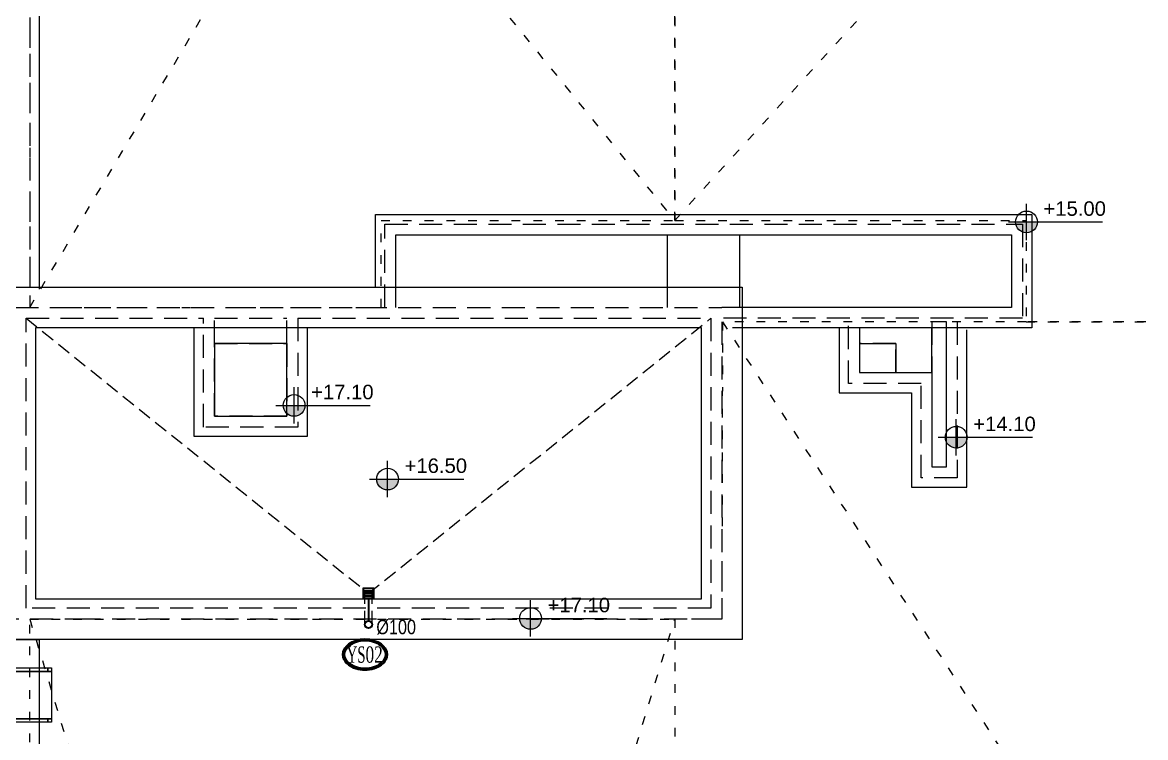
# Model space of a CAD drawing. Header units: centimetres. Extents: x 372964 to 529194, y 28783 to 59011.
# Drawn here: x 386260 to 387810, y 34869 to 35856 of the extents above; entities that cross this region are included whole.
import ezdxf
from ezdxf.enums import TextEntityAlignment as Align

# ---------------------------------------------------------------- set-up
doc = ezdxf.new("R2010")
doc.units = ezdxf.units.CM
doc.linetypes.add('ACAD_ISO03W100', pattern=[30, 12, -18])
doc.linetypes.add('HIDDEN', pattern=[9.525, 6.35, -3.175])
doc.layers.get('0').update_dxf_attribs({"lineweight": 9})
for name, color, linetype, lineweight in [('0-KRCN-MİMARİ-220526', 8, 'Continuous', 9), ('0-KRCN-SHT-KOLADI-YAZIYAĞMURSUYU', 4, 'Continuous', 35), ('0-MEK-SHT-aa YAĞMURSUYUBORUSU-100', 3, 'PISSU_LINE50', 35), ('0-MEK-SHT-KOLADI-YAZIYAĞMURSUYU', 4, 'Continuous', 35)]:
    doc.layers.add(name, color=color, linetype=linetype, lineweight=lineweight)
for name, color, linetype in [('AS_GOR', 8, 'Continuous'), ('AS_PEN_DENIZLIK', 8, 'Continuous'), ('AS_PRFL_DEMIR', 8, 'Continuous'), ('AS_SMB_KOT', 8, 'Continuous'), ('AS_TA_HIDDEN', 8, 'HIDDEN'), ('AS_TES_SUZGEC', 171, 'Continuous'), ('AS_YAZI_EGIM', 8, 'Continuous')]:
    doc.layers.add(name, color=color, linetype=linetype)
doc.styles.add('_yazı-50', font='arial.ttf')
doc.styles.add('ARIAL', font='arial.ttf', dxfattribs={"width": 0.8})
doc.styles.add('MUF', font='isocpeur.ttf')
doc.styles.add('YAZI', font='times.ttf')
doc.linetypes.add('PISSU_LINE50', pattern='A,50,-10,["C",MUF,S=10,R=0,X=1,Y=-5],0', length=60)

# ---------------------------------------------------------------- blocks, each defined once
blk = doc.blocks.new('A$C75464483-')
at = {"layer": '0-KRCN-SHT-KOLADI-YAZIYAĞMURSUYU', "linetype": 'Continuous'}
for points in [[(22.3, 5.7, -0.254464), (22.3, -5.7, -0.105847), (17.2, -11.7, -0.086514), (9.5, -15.7, -0.153914), (-10.7, -15.7, -0.086514), (-18.3, -11.7, -0.105847), (-23.5, -5.7, -0.254464), (-23.5, 5.7, -0.105847), (-18.3, 11.7, -0.086514), (-10.7, 15.7, -0.153914), (9.5, 15.7, -0.086514), (17.2, 11.7, -0.105847), (22.3, 5.7, -0.125236)], [(20.7, 4.9, -0.254464), (20.7, -4.9, -0.105847), (16.1, -10.3, -0.086514), (9, -14, -0.153914), (-10.1, -14, -0.086514), (-17.2, -10.3, -0.105847), (-21.9, -4.9, -0.254464), (-21.9, 4.9, -0.105847), (-17.2, 10.3, -0.086514), (-10.1, 14, -0.153914), (9, 14, -0.086514), (16.1, 10.3, -0.105847), (20.7, 4.9, -0.125236)]]:
    blk.add_lwpolyline(points, format="xyb", dxfattribs=at)
at = {"layer": '0-KRCN-SHT-KOLADI-YAZIYAĞMURSUYU', "linetype": 'Continuous', "style": 'YAZI', "width": 0.6}
blk.add_text('YS', height=18, rotation=360, dxfattribs=at).set_placement((0, 0), align=Align.MIDDLE_RIGHT)
blk.add_attdef('99', text='', height=18, rotation=360, dxfattribs=at).set_placement((0, 0), align=Align.MIDDLE_LEFT)
blk = doc.blocks.new('STR_R')
at = {"layer": 'AS_GOR'}
blk.add_lwpolyline([(8425, -1370), (8325, -1370)], dxfattribs=at)
at = {"layer": 'AS_TA_HIDDEN', "linetype": 'HIDDEN', "ltscale": 5}
blk.add_line((8070, 30), (8070, -1320), dxfattribs=at)
for points in [[(8560, -1320), (8560, -1205), (9440, -1205), (9440, -1335), (9025, -1335)], [(8575, -1320), (8575, -1320), (8575, -1220), (9425, -1220), (9425, -1320), (9025, -1320)], [(8950, -1320), (8950, -1220)], [(9050, -1320), (9050, -1220)], [(8150, -1750), (8050, -1750), (8050, -1320), (8150, -1320)], [(8150, -1320), (9025, -1320)], [(8440, -1335), (9010, -1335), (9010, -1735), (8065, -1735), (8065, -1335), (8310, -1335)], [(9025, -1340), (9025, -1750), (8150, -1750)], [(8440, -1335), (8440, -1485), (8310, -1485), (8310, -1335)], [(8325, -1370), (8325, -1335)], [(8325, -1335), (8425, -1335)], [(8425, -1370), (8425, -1335)], [(9350, -1340), (9350, -1555), (9300, -1555), (9300, -1425), (9200, -1425), (9200, -1340)], [(9265, -1410), (9315, -1410)]]:
    blk.add_lwpolyline(points, dxfattribs=at)
for points in [[(9315, -1540), (9335, -1540), (9335, -1340), (9315, -1340)], [(8325, -1370), (8425, -1370), (8425, -1470), (8325, -1470)], [(9215, -1370), (9215, -1410), (9265, -1410), (9265, -1370)]]:
    blk.add_lwpolyline(points, close=True, dxfattribs=at)
blk = doc.blocks.new('GEMICI MERDIVEN PLAN')
for points in [[(0, -67), (0, -57), (-0.5, -57), (-0.5, -66.5), (-40, -66.5), (-40, -67)], [(-107.6, -79.5), (-105.5, -77.4), (-105.1, -77.8), (-107.2, -79.9)], [(-80, -67.5), (-80, -68), (-77, -68), (-77, -67.5)], [(-45, -67.5), (-45, -72.5), (-50, -72.5), (-50, -67.5)], [(-45, -72.5), (-45, -137.5), (-50, -137.5), (-50, -72.5)], [(-45.3, -67.8), (-45.3, -72.2), (-49.7, -72.2), (-49.7, -67.8)], [(45, -67.5), (45, -72.5), (-45, -72.5), (-45, -67.5)], [(50, -72.5), (50, -137.5), (-45, -137.5), (-45, -72.5)], [(50, -67.5), (50, -72.5), (45, -72.5), (45, -67.5)], [(-117.5, -103.5), (-117.5, -106.5), (-117, -106.5), (-117, -103.5)], [(-107.6, -130.5), (-105.5, -132.6), (-105.1, -132.2), (-107.2, -130.1)], [(-45, -137.5), (-45, -142.5), (-50, -142.5), (-50, -137.5)], [(-45.3, -137.8), (-45.3, -142.2), (-49.7, -142.2), (-49.7, -137.8)], [(45, -137.5), (45, -142.5), (-45, -142.5), (-45, -137.5)], [(50, -137.5), (50, -142.5), (45, -142.5), (45, -137.5)], [(-80, -142.5), (-80, -142), (-77, -142), (-77, -142.5)], [(0, -143), (0, -153), (-0.5, -153), (-0.5, -143.5), (-40, -143.5), (-40, -143)]]:
    blk.add_lwpolyline(points, close=True)
blk.add_lwpolyline([(-30, -67), (-30, -67.5), (-80, -67.5, 1), (-80, -142.5), (-30, -142.5), (-30, -143), (-80, -143, -1), (-80, -67)], format="xyb", close=True)
blk = doc.blocks.new('OPK-03-1_RD')
at = {"layer": 'AS_GOR'}
for points in [[(13322, 17), (8083, 17), (8083, -1295)], [(8547, -1292), (8547, -1192), (9453, -1192), (9453, -1348), (9040, -1348)], [(8575, -1292), (8575, -1220), (9425, -1220), (9425, -1320), (9040, -1320)], [(8950, -1292), (8950, -1220)], [(9050, -1292), (9050, -1220)], [(8453, -1348), (8453, -1498), (8297, -1498), (8297, -1348)], [(9187, -1348), (9187, -1438), (9287, -1438), (9287, -1568), (9363, -1568), (9363, -1351)], [(9215, -1348), (9215, -1410), (9315, -1410)], [(9315, -1410), (9315, -1540), (9335, -1540), (9335, -1348)], [(9315, -1410), (9315, -1348)], [(9215, -1370), (9265, -1370), (9265, -1410)]]:
    blk.add_lwpolyline(points, dxfattribs=at)
for points in [[(9053, -1292), (9053, -1778), (8022, -1778), (8022, -1292)], [(8997, -1348), (8078, -1348), (8078, -1722), (8997, -1722)], [(8325, -1470), (8425, -1470), (8425, -1370), (8325, -1370)]]:
    blk.add_lwpolyline(points, close=True, dxfattribs=at)
at = {"layer": 'AS_PEN_DENIZLIK'}
blk.add_lwpolyline([(8022, -1778), (8083, -1778), (8083, -1932), (8022, -1932)], close=True, dxfattribs=at)
at = {"layer": 'AS_TA_HIDDEN', "linetype": 'HIDDEN', "ltscale": 5}
blk.add_lwpolyline([(9215, -1370), (9215, -1410), (9265, -1410), (9265, -1370)], close=True, dxfattribs=at)
blk.add_blockref('STR_R', (0, 0))
at = {"layer": 'AS_PRFL_DEMIR'}
blk.add_blockref('GEMICI MERDIVEN PLAN', (8050, -1750), dxfattribs=at)
blk = doc.blocks.new('kot01')
at = {"layer": 'AS_SMB_KOT'}
h = blk.add_hatch(color=8, dxfattribs=at)
edge = h.paths.add_edge_path()
edge.add_arc((0, 0), 0.3, 180, 360)
edge.add_line((0.3, 0), (-0.3, 0))
for p, q in [((0, -0.5), (0, 0.5)), ((-0.5, 0), (2.1, 0))]:
    blk.add_line(p, q, dxfattribs=at)
blk.add_circle((0, 0), 0.3, dxfattribs=at)
at = {"layer": 'AS_SMB_KOT', "style": '_yazı-50'}
for tag, p in [('INCE', (0.434, 0.1)), ('KABA', (0.434, -0.5))]:
    blk.add_attdef(tag, p, '', height=0.4, dxfattribs=at)
blk = doc.blocks.new('SIFONIK SISTEM CATI SUZGEC YERLESIMI')
at = {"layer": 'AS_YAZI_EGIM', "linetype": 'ACAD_ISO03W100'}
for points in [[(8545, 120), (8545, -20), (8950, -20.1), (8950, 670), (11735, 670), (11735, 1350), (10770, 1350), (10770, 1300), (8060, 1300), (8060, 120)], [(7170, 0), (7655, 0), (7655, 120), (8060, 120), (8060, 1300), (7170, 1300)], [(8950, -1030), (8950, -20.1), (8545, -20), (8126, -20), (8125, -430), (8060, -430), (8060, -1720), (9955, -1720), (9955, -1030)], [(7170, -430), (8060, -430), (8060, -3360), (7170, -3360)]]:
    blk.add_lwpolyline(points, close=True, dxfattribs=at)
for points in [[(7170, 0), (7586.5, 701.5), (8060, 1300)], [(7170, 1300), (7586.5, 701.5), (8060, 120)], [(8060, 120), (8850, 985)], [(8126, -20), (8850, -1130), (8060, -1720)], [(7170, -430), (8060, -3360)], [(7170, -3360), (8060, -430)]]:
    blk.add_lwpolyline(points, dxfattribs=at)
blk = doc.blocks.new('catı yagmur inis tip')
at = {"linetype": 'ByBlock'}
for radius in [5, 4.5]:
    blk.add_circle((0, 0), radius, dxfattribs=at)
blk = doc.blocks.new('catı suzgec tip')
for p, q in [((-6.5, 6.5), (6.5, 6.5)), ((-6.5, -6.5), (-6.5, 6.5)), ((-6.5, 4), (6.5, 4)), ((-6.5, 2), (6.5, 2)), ((-6.5, 0), (6.5, 0)), ((6.5, 6.5), (6.5, -6.5)), ((-6.5, -2), (6.5, -2)), ((-6.5, -4), (6.5, -4)), ((6.5, -6.5), (-6.5, -6.5))]:
    blk.add_line(p, q)
blk.add_lwpolyline([(-7.5, 7.5), (7.5, 7.5), (7.5, -7.5), (-7.5, -7.5)], close=True)
blk = doc.blocks.new('YAGMUR INIS CATI')
at = {"layer": 'AS_TES_SUZGEC', "linetype": 'HIDDEN', "ltscale": 3}
for points in [[(8065, -1335), (8537.5, -1714.5), (9010, -1335)], [(8532.5, -1757.5), (8532.5, -1714.5)], [(8542.5, -1757.5), (8542.5, -1714.5)]]:
    blk.add_lwpolyline(points, dxfattribs=at)
at = {"layer": 'AS_TES_SUZGEC'}
for name, p in [('catı suzgec tip', (8537.5, -1714.5)), ('catı yagmur inis tip', (8537.5, -1757.5))]:
    blk.add_blockref(name, p, dxfattribs=at)
blk = doc.blocks.new('G$CBC016F8E')
blk.add_blockref('OPK-03-1_RD', (-26364.3, -3851.5))
at = {"color": 4}
blk.add_blockref('SIFONIK SISTEM CATI SUZGEC YERLESIMI', (-25464.3, -5171.5), dxfattribs=at)
at = {"layer": 'AS_SMB_KOT'}
ref = blk.add_blockref('kot01', (-16918.8, -5053.6), dxfattribs=dict(at, xscale=50, yscale=50, zscale=50))
ref.add_attrib('INCE', '+15.00', dxfattribs={"layer": '0', "color": 1, "height": 20, "style": '_yazı-50'}).set_placement((-16895.4, -5051.1), align=Align.BOTTOM_LEFT)
ref = blk.add_blockref('kot01', (-17929.5, -5306.7), dxfattribs=dict(at, xscale=50, yscale=50, zscale=50))
ref.add_attrib('INCE', '+17.10', dxfattribs={"layer": '0', "color": 1, "height": 20, "style": '_yazı-50'}).set_placement((-17906, -5304.2), align=Align.BOTTOM_LEFT)
ref = blk.add_blockref('kot01', (-17015.7, -5350.7), dxfattribs=dict(at, xscale=50, yscale=50, zscale=50))
ref.add_attrib('INCE', '+14.10', dxfattribs={"layer": '0', "color": 1, "height": 20, "style": '_yazı-50'}).set_placement((-16992.2, -5348.2), align=Align.BOTTOM_LEFT)
ref = blk.add_blockref('kot01', (-17800.4, -5408.4), dxfattribs=dict(at, xscale=50, yscale=50, zscale=50))
ref.add_attrib('INCE', '+16.50', dxfattribs={"layer": '0', "color": 1, "height": 20, "style": '_yazı-50'}).set_placement((-17777, -5405.9), align=Align.BOTTOM_LEFT)
ref = blk.add_blockref('kot01', (-17603.1, -5600.6), dxfattribs=dict(at, xscale=50, yscale=50, zscale=50))
ref.add_attrib('INCE', '+17.10', dxfattribs={"layer": '0', "color": 1, "height": 20, "style": '_yazı-50'}).set_placement((-17579.7, -5598.1), align=Align.BOTTOM_LEFT)
at = {"layer": 'AS_TES_SUZGEC'}
blk.add_blockref('YAGMUR INIS CATI', (-26364.3, -3851.5), dxfattribs=at)

msp = doc.modelspace()

# ---------------------------------------------------------------- linework, layer by layer
at = {"layer": '0-MEK-SHT-aa YAĞMURSUYUBORUSU-100'}
msp.add_line((386737.246, 35060.563), (386737.246, 35030.063), dxfattribs=at)
msp.add_circle((386737.246, 35025.063), 5, dxfattribs=at)

# ---------------------------------------------------------------- block references
at = {"layer": '0-KRCN-SHT-KOLADI-YAZIYAĞMURSUYU', "linetype": 'Continuous'}
ref = msp.add_blockref('A$C75464483-', (386733.141, 34983.532), dxfattribs=dict(at, xscale=1.25, yscale=1.25, zscale=1.25))
ref.add_attrib('99', '02', dxfattribs={"height": 22.5, "style": 'YAZI', "width": 0.7}).set_placement((386733.158, 34983.532), align=Align.MIDDLE_LEFT)

# ---------------------------------------------------------------- texts
at = {"layer": '0-MEK-SHT-KOLADI-YAZIYAĞMURSUYU', "linetype": 'Continuous', "style": 'ARIAL', "width": 0.8}
msp.add_text('Ø100', height=20, dxfattribs=at).set_placement((386748.096, 35011.563))

# ---------------------------------------------------------------- next in the draw order: block references
at = {"layer": '0-KRCN-MİMARİ-220526'}
msp.add_blockref('G$CBC016F8E', (404564.066, 40634.016), dxfattribs=at)

doc.saveas('drawing.dxf')
